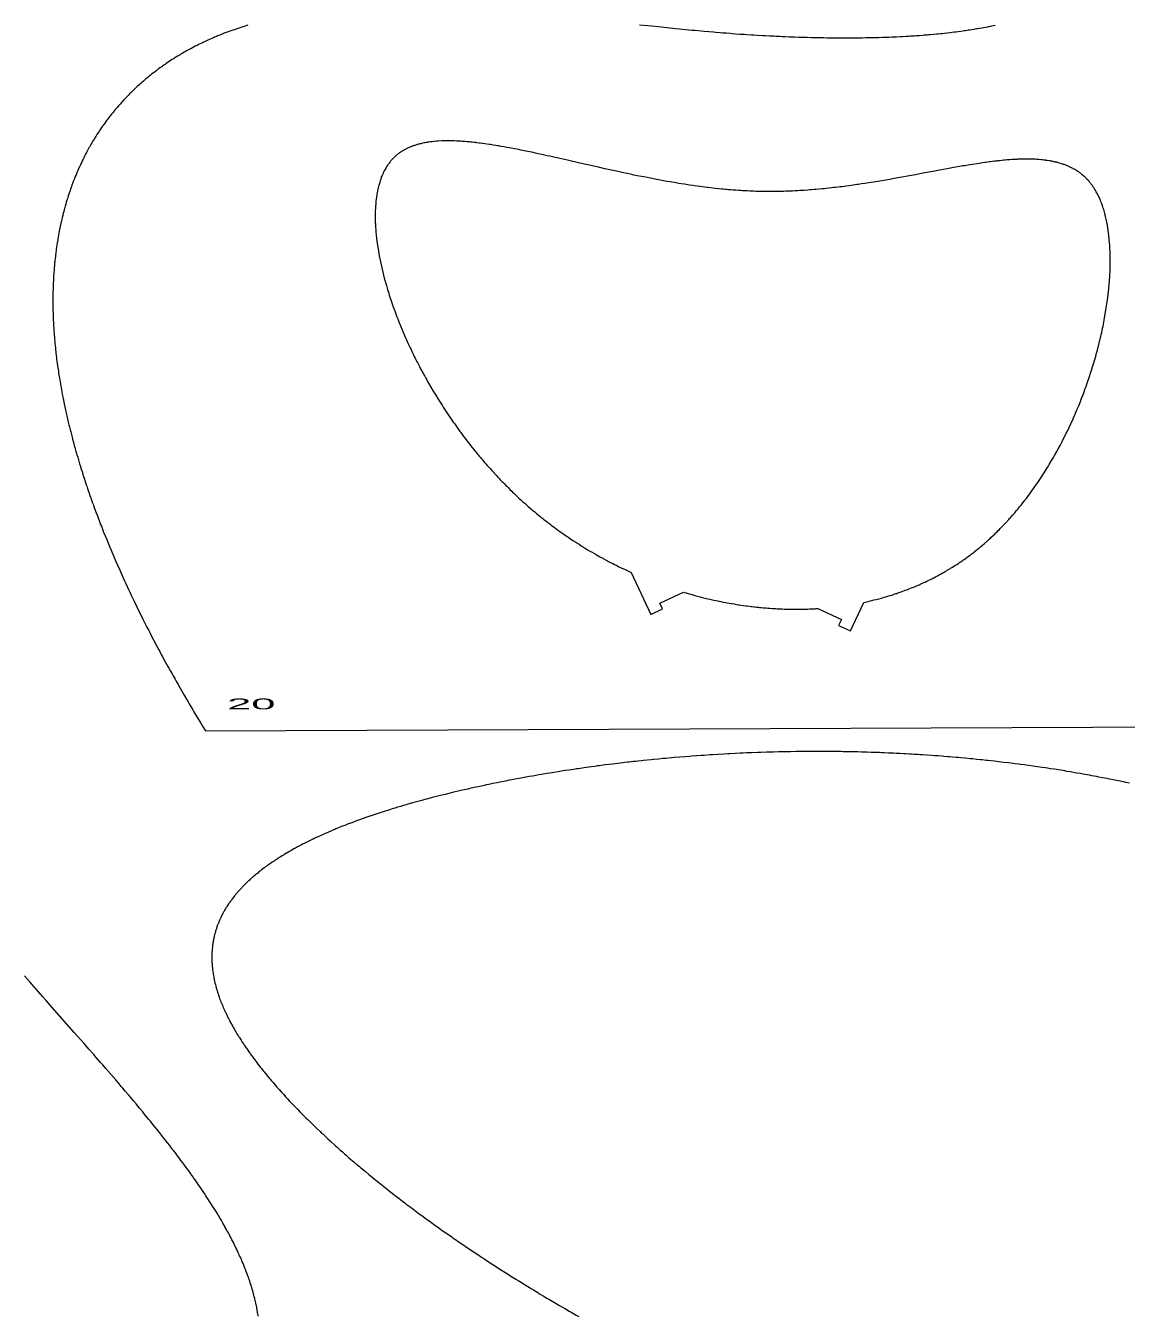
# Model space of a CAD drawing. Header units: metres. Extents: x 392 to 517, y -2 to 248.
# Drawn here: x 438.7 to 489.6, y 113.8 to 173.4 of the extents above; entities that cross this region are included whole.
import ezdxf

# ---------------------------------------------------------------- set-up
doc = ezdxf.new("R2010")
doc.units = ezdxf.units.M
doc.header["$MEASUREMENT"] = 0
doc.layers.add('1', color=7, linetype='Continuous', lineweight=0)
doc.styles.add('Style-ENGINEERING', font='ENGINEERING.shx')

msp = doc.modelspace()

# ---------------------------------------------------------------- linework, layer by layer
at = {"flags": 128}
for points in [[(448.988978, 173.38412), (448.899329, 173.356924), (448.818559, 173.33193), (448.778239, 173.319276), (448.717841, 173.300099), (448.627431, 173.270887), (448.537247, 173.241137), (448.492239, 173.226058), (448.402396, 173.19549), (448.35756, 173.18), (448.290416, 173.156506), (448.201093, 173.124692), (448.15652, 173.108575), (448.08977, 173.084136), (447.989896, 173.046877), (447.901374, 173.013149), (447.857203, 172.996069), (447.79106, 172.970177), (447.692104, 172.930723), (447.593459, 172.890524), (447.544254, 172.870142), (447.447292, 172.829328), (447.398926, 172.808643), (447.326524, 172.777268), (447.254298, 172.745472), (447.218251, 172.729416), (447.146289, 172.696985), (447.110375, 172.680611), (447.056588, 172.655849), (446.985028, 172.622458), (446.949315, 172.605602), (446.895831, 172.580115), (446.815795, 172.541427), (446.740122, 172.504237), (446.702364, 172.485456), (446.645824, 172.457049), (446.561236, 172.413908), (446.476916, 172.370128), (446.434857, 172.347997), (446.350941, 172.303249), (446.309086, 172.280631), (446.24643, 172.246399), (446.159665, 172.19824), (446.116395, 172.173892), (446.05163, 172.137032), (445.987037, 172.099764), (445.954804, 172.080976), (445.890468, 172.04309), (445.858364, 172.023993), (445.81029, 171.995151), (445.746344, 171.956329), (445.714436, 171.936761), (445.666657, 171.907211), (445.595174, 171.86244), (445.586612, 171.857031), (445.523644, 171.816954), (445.492278, 171.79679), (445.445378, 171.766387), (445.375361, 171.72043), (445.305743, 171.67405), (445.271085, 171.650701), (445.202068, 171.603685), (445.167709, 171.580018), (445.116359, 171.544319), (445.048243, 171.49635), (445.014335, 171.472206), (444.96366, 171.435792), (444.888071, 171.380723), (444.820251, 171.330535), (444.786495, 171.305277), (444.736057, 171.267184), (444.660835, 171.209583), (444.586139, 171.151426), (444.548988, 171.12214), (444.47508, 171.063149), (444.438323, 171.033445), (444.383434, 170.988628), (444.318764, 170.935105), (444.286585, 170.908179), (444.238513, 170.867582), (444.166844, 170.806222), (444.095704, 170.744301), (444.060332, 170.713131), (443.989987, 170.65037), (443.955013, 170.618779), (443.902801, 170.571129), (443.841308, 170.514244), (443.810719, 170.485635), (443.765033, 170.442513), (443.69695, 170.377358), (443.629401, 170.311637), (443.595827, 170.278564), (443.529082, 170.211992), (443.495912, 170.178493), (443.446408, 170.127978), (443.388129, 170.067692), (443.359149, 170.03738), (443.31588, 169.9917), (443.251428, 169.922702), (443.187519, 169.853129), (443.155768, 169.818127), (443.092676, 169.747691), (443.061334, 169.712256), (443.014579, 169.658832), (442.949867, 169.583758), (442.917736, 169.545982), (442.869823, 169.489019), (442.82225, 169.431697), (442.798591, 169.4029), (442.75153, 169.345036), (442.728127, 169.315969), (442.693184, 169.272197), (442.646893, 169.213517), (442.623877, 169.184041), (442.589513, 169.139655), (442.538332, 169.072691), (442.493206, 169.012779), (442.470772, 168.982684), (442.437285, 168.937371), (442.387421, 168.869012), (442.337998, 168.800185), (442.313453, 168.765596), (442.307605, 168.757314), (442.283861, 168.723529), (442.236783, 168.655761), (442.19025, 168.58773), (442.159529, 168.542231), (442.139181, 168.511834), (442.098806, 168.450886), (442.053891, 168.382075), (442.024245, 168.336058), (442.004613, 168.305316), (441.965663, 168.24368), (441.936726, 168.197321), (441.917566, 168.166352), (441.879557, 168.104263), (441.860708, 168.073144), (441.823321, 168.010755), (441.786347, 167.948167), (441.761926, 167.906332), (441.713631, 167.822398), (441.678532, 167.760368), (441.65535, 167.71891), (441.609508, 167.635742), (441.586847, 167.594033), (441.542042, 167.510366), (441.497924, 167.426367), (441.468893, 167.370184), (441.449707, 167.332648), (441.41174, 167.25738), (441.380122, 167.193672), (441.359254, 167.151098), (441.318026, 167.065706), (441.297664, 167.022889), (441.257443, 166.937011), (441.217891, 166.850811), (441.191892, 166.793166), (441.174724, 166.754657), (441.14078, 166.67745), (441.112546, 166.61211), (441.09393, 166.568451), (441.057189, 166.480896), (441.039064, 166.436999), (441.003305, 166.34897), (440.968198, 166.260627), (440.945154, 166.201558), (440.929951, 166.162101), (440.899929, 166.083003), (440.866506, 165.993026), (440.844587, 165.932866), (440.844587, 165.932866), (440.830135, 165.892682), (440.801616, 165.812128), (440.780563, 165.75155), (440.766688, 165.711088), (440.73932, 165.629979), (440.725827, 165.589332), (440.699223, 165.507855), (440.673125, 165.426134), (440.656008, 165.371517), (440.644721, 165.335046), (440.622446, 165.26196), (440.608884, 165.216717), (440.58226, 165.126167), (440.556297, 165.035536), (440.539353, 164.97507), (440.528217, 164.93474), (440.50633, 164.854034), (440.487973, 164.784808), (440.475941, 164.738633), (440.452369, 164.646223), (440.440827, 164.599988), (440.418227, 164.507461), (440.396267, 164.414856), (440.381981, 164.353076), (440.372613, 164.311871), (440.354248, 164.229416), (440.339135, 164.159798), (440.329254, 164.113363), (440.309953, 164.020436), (440.300532, 163.973945), (440.282146, 163.880908), (440.264364, 163.787797), (440.252842, 163.725683), (440.245307, 163.684256), (440.230589, 163.60136), (440.218532, 163.531372), (440.210677, 163.484691), (440.195403, 163.391277), (440.187983, 163.344543), (440.173574, 163.251025), (440.159735, 163.157437), (440.150825, 163.095006), (440.145023, 163.053369), (440.133753, 162.970055), (440.124586, 162.899718), (440.118648, 162.852805), (440.107185, 162.758929), (440.10166, 162.711966), (440.091017, 162.617992), (440.080917, 162.523951), (440.074482, 162.461221), (440.070325, 162.419385), (440.062325, 162.335675), (440.055901, 162.265005), (440.051783, 162.217872), (440.043941, 162.123558), (440.040215, 162.076377), (440.033153, 161.981969), (440.026607, 161.887498), (440.022528, 161.824483), (440.019935, 161.782458), (440.015048, 161.698371), (440.011236, 161.627384), (440.008852, 161.580041), (440.004458, 161.48531), (440.002448, 161.437921), (439.9988, 161.3431), (439.995644, 161.248218), (439.993813, 161.184931), (439.990798, 161.058278), (439.988922, 160.951334), (439.988009, 160.879996), (439.987549, 160.83242), (439.986987, 160.737225), (439.986875, 160.665791), (439.986948, 160.61815), (439.987446, 160.522826), (439.98787, 160.475143), (439.989065, 160.379735), (439.990723, 160.284271), (439.992084, 160.220597), (439.995413, 160.093177), (439.996014, 160.073011), (439.999474, 159.967764), (440.00208, 159.897658), (440.003949, 159.850948), (440.008001, 159.75759), (440.011314, 159.687626), (440.013651, 159.641009), (440.018633, 159.547837), (440.021277, 159.501282), (440.026869, 159.408232), (440.032861, 159.315262), (440.037077, 159.253326), (440.046033, 159.129559), (440.051491, 159.058521), (440.055256, 159.011188), (440.063087, 158.916582), (440.067152, 158.869309), (440.075577, 158.774822), (440.084395, 158.680414), (440.09049, 158.617518), (440.103193, 158.491829), (440.110637, 158.421188), (440.126163, 158.280035), (440.14253, 158.13905), (440.153904, 158.045153), (440.161689, 157.982595), (440.177745, 157.857576), (440.187057, 157.787309), (440.206284, 157.646896), (440.226303, 157.506642), (440.240086, 157.413226), (440.249466, 157.350987), (440.268684, 157.226601), (440.291025, 157.08681), (440.306338, 156.993701), (440.316733, 156.931664), (440.337963, 156.807681), (440.354269, 156.714769), (440.365321, 156.652865), (440.387856, 156.529142), (440.399337, 156.467323), (440.422725, 156.34377), (440.446673, 156.22033), (440.462948, 156.138098), (440.473934, 156.083305), (440.496231, 155.973782), (440.510562, 155.904519), (440.539738, 155.766095), (440.569591, 155.627807), (440.589865, 155.535689), (440.603546, 155.47431), (440.631298, 155.35163), (440.663139, 155.213739), (440.684727, 155.121884), (440.699278, 155.06068), (440.72876, 154.938346), (440.751202, 154.846661), (440.76632, 154.78557), (440.796927, 154.663461), (440.812415, 154.602444), (440.843759, 154.480482), (440.875589, 154.358618), (440.897077, 154.277429), (440.94069, 154.115177), (440.978141, 153.978408), (441.003439, 153.887295), (441.02045, 153.826582), (441.054818, 153.705225), (441.080896, 153.614268), (441.098424, 153.553658), (441.133822, 153.432508), (441.15169, 153.371966), (441.187764, 153.25095), (441.224283, 153.130024), (441.248875, 153.049455), (441.298643, 152.888435), (441.334546, 152.773897), (441.358697, 152.697582), (441.407514, 152.545054), (441.432178, 152.468841), (441.482014, 152.316517), (441.532522, 152.164326), (441.566563, 152.06294), (441.589421, 151.995381), (441.635525, 151.860342), (441.648584, 151.822381), (441.701199, 151.6707), (441.736602, 151.569739), (441.760348, 151.502502), (441.808182, 151.368195), (441.844356, 151.26761), (441.868612, 151.200622), (441.917459, 151.06681), (441.942049, 150.999986), (441.991558, 150.866497), (442.041502, 150.733221), (442.075038, 150.644487), (442.142677, 150.467297), (442.193899, 150.334645), (442.228278, 150.246323), (442.297589, 150.069949), (442.332517, 149.981896), (442.402915, 149.806053), (442.474025, 149.630558), (442.521823, 149.513753), (442.553861, 149.435967), (442.618346, 149.280595), (442.673176, 149.149705), (442.709941, 149.062549), (442.783977, 148.888484), (442.821245, 148.801573), (442.896277, 148.627994), (442.971962, 148.454734), (443.022778, 148.339403), (443.056814, 148.262593), (443.125262, 148.109157), (443.125262, 148.109157), (443.183402, 147.979884), (443.222357, 147.893798), (443.300732, 147.721852), (443.34015, 147.635991), (443.419443, 147.464494), (443.499339, 147.29329), (443.552934, 147.179317), (443.58881, 147.103406), (443.66091, 146.951754), (443.722103, 146.823972), (443.763078, 146.738873), (443.845459, 146.568883), (443.886863, 146.483993), (443.970094, 146.314419), (444.053883, 146.145118), (444.11005, 146.0324), (444.14763, 145.957321), (444.223112, 145.807322), (444.287133, 145.680922), (444.329982, 145.596737), (444.416077, 145.428562), (444.459324, 145.344572), (444.54621, 145.176783), (444.633615, 145.009249), (444.692171, 144.897698), (444.731335, 144.823393), (444.809964, 144.67493), (444.876616, 144.549815), (444.921207, 144.466482), (445.010762, 144.299997), (445.055724, 144.216845), (445.146016, 144.05072), (445.236793, 143.884832), (445.297579, 143.774371), (445.33822, 143.700788), (445.419784, 143.553759), (445.488894, 143.429844), (445.535113, 143.347306), (445.627899, 143.1824), (445.674466, 143.100031), (445.767942, 142.935462), (445.861873, 142.771115), (445.924744, 142.661672), (446.051081, 142.443078), (446.158289, 142.258937), (446.230069, 142.136327), (446.278058, 142.054653), (446.374359, 141.891464), (446.446867, 141.76921), (446.495339, 141.687772), (446.592599, 141.525051), (446.641387, 141.443767), (446.739276, 141.281354), (446.837578, 141.119142), (446.903342, 141.011112), (447.035411, 140.795318), (506.619187, 141.048686)], [(483.493212, 173.376295), (483.400132, 173.356253), (483.330277, 173.341561), (483.283686, 173.331926), (483.190453, 173.313031), (483.143811, 173.303768), (483.050481, 173.285605), (482.957087, 173.267914), (482.89479, 173.256378), (482.770115, 173.233907), (482.69994, 173.221612), (482.653138, 173.21355), (482.559492, 173.197745), (482.512648, 173.19), (482.418919, 173.17482), (482.325136, 173.160043), (482.262584, 173.150412), (482.137412, 173.131667), (482.066963, 173.121419), (481.925981, 173.101548), (481.925981, 173.101548), (481.784891, 173.082489), (481.690773, 173.070222), (481.628002, 173.062235), (481.502399, 173.04671), (481.431713, 173.038235), (481.290269, 173.02183), (481.14873, 173.006133), (481.054319, 172.996053), (480.991356, 172.989501), (480.865377, 172.97679), (480.794484, 172.969866), (480.652634, 172.956499), (480.5107, 172.943758), (480.416032, 172.935603), (480.3529, 172.930315), (480.22659, 172.920087), (480.155513, 172.914535), (480.013304, 172.903858), (479.87102, 172.893737), (479.776123, 172.887292), (479.712841, 172.883128), (479.586235, 172.875112), (479.514995, 172.870784), (479.372465, 172.862508), (479.229867, 172.854731), (479.134766, 172.84982), (478.944478, 172.840634), (478.873091, 172.837405), (478.730272, 172.831291), (478.587392, 172.82563), (478.492105, 172.822103), (478.301454, 172.815627), (478.127099, 172.81037), (478.010816, 172.807208), (477.933275, 172.80525), (477.778147, 172.801688), (477.693114, 172.799933), (477.523075, 172.796839), (477.353072, 172.794287), (477.239757, 172.792882), (477.164222, 172.792075), (477.013174, 172.790768), (476.798572, 172.7896), (476.655534, 172.789264), (476.560188, 172.789234), (476.369528, 172.789629), (476.155083, 172.790788), (476.012148, 172.791973), (475.91687, 172.792944), (475.726343, 172.795313), (475.583472, 172.797459), (475.488237, 172.799063), (475.297794, 172.802684), (475.202586, 172.804699), (475.012198, 172.809132), (474.821845, 172.814096), (474.694963, 172.817697), (474.610384, 172.820226), (474.441246, 172.825588), (474.227219, 172.83295), (474.084559, 172.838211), (473.989462, 172.841875), (473.799294, 172.849573), (473.656689, 172.855668), (473.56163, 172.859884), (473.371536, 172.868681), (473.276501, 172.87326), (473.086456, 172.882779), (472.896443, 172.892775), (472.769785, 172.899703), (472.516512, 172.914187), (472.356266, 172.923782), (472.249449, 172.930364), (472.035843, 172.943969), (471.929055, 172.950992), (471.715508, 172.965479), (471.502001, 172.980552), (471.359685, 172.990926), (471.264818, 172.997986), (471.075106, 173.012451), (470.91506, 173.025014), (470.808375, 173.033567), (470.595033, 173.051083), (470.488376, 173.06004), (470.275086, 173.078334), (470.061828, 173.09711), (469.919674, 173.109883), (469.635404, 173.136001), (469.493287, 173.149331), (469.209088, 173.176495), (468.92493, 173.204284), (468.735513, 173.223128), (468.356726, 173.261503), (468.214695, 173.276108), (467.930655, 173.305631), (467.646639, 173.335527), (467.457308, 173.35564), (467.07867, 173.396232)], [(466.692785, 148.115234), (467.596662, 146.176864), (468.140447, 146.430435), (468.013661, 146.702327), (469.10123, 147.209469), (469.146341, 147.195888), (469.236621, 147.169068), (469.326978, 147.142706), (469.387258, 147.125386), (469.507913, 147.091357), (469.628692, 147.058146), (469.87059, 146.994182), (469.991697, 146.963434), (470.052287, 146.948368), (470.173536, 146.918856), (470.234193, 146.90441), (470.325218, 146.883129), (470.446653, 146.855481), (470.507398, 146.841968), (470.598547, 146.822088), (470.689732, 146.802677), (470.735337, 146.793147), (470.82657, 146.77444), (470.872198, 146.765263), (470.940652, 146.751718), (471.062383, 146.728293), (471.123264, 146.716896), (471.214601, 146.700193), (471.305955, 146.683964), (471.351638, 146.676027), (471.443013, 146.660509), (471.488704, 146.652929), (471.557246, 146.641781), (471.64864, 146.627334), (471.694338, 146.620289), (471.762887, 146.609946), (471.865711, 146.594935), (471.987572, 146.57793), (472.048499, 146.569746), (472.139882, 146.557872), (472.231254, 146.546478), (472.276936, 146.540962), (472.368286, 146.530291), (472.413955, 146.525137), (472.48245, 146.517632), (472.573757, 146.508048), (472.619401, 146.503438), (472.687856, 146.49675), (472.79051, 146.48723), (472.881725, 146.479284), (472.92732, 146.475494), (472.995696, 146.470037), (473.098222, 146.462366), (473.200697, 146.455314), (473.251914, 146.45202), (473.373261, 146.444831), (473.433903, 146.441564), (473.524824, 146.437073), (473.615691, 146.433074), (473.661105, 146.431259), (473.751888, 146.427999), (473.797257, 146.426555), (473.865283, 146.424619), (473.955928, 146.422472), (474.001226, 146.421584), (474.069141, 146.420485), (474.170941, 146.41936), (474.261352, 146.418888), (474.30653, 146.418839), (474.37426, 146.418999), (474.475772, 146.419765), (474.577181, 146.421164), (474.627845, 146.422101), (474.717847, 146.424158), (474.762815, 146.425375), (474.830224, 146.427435), (474.931239, 146.431056), (475.032132, 146.435315), (475.082532, 146.437683), (475.183237, 146.442899), (475.23354, 146.445747), (475.308932, 146.450319), (476.396502, 145.943177), (476.269716, 145.671285), (476.813501, 145.417714), (477.42816, 146.735856), (477.640286, 146.78223), (477.745935, 146.806625), (477.851301, 146.831829), (477.903876, 146.844733), (478.008809, 146.87115), (478.061164, 146.884663), (478.139557, 146.905312), (478.243817, 146.933556), (478.295831, 146.947983), (478.373707, 146.970006), (478.451407, 146.992488), (478.490189, 147.003901), (478.593389, 147.034898), (478.644867, 147.050704), (478.721931, 147.074796), (478.798808, 147.09935), (478.837175, 147.111801), (478.913768, 147.137048), (478.951992, 147.149846), (479.009238, 147.169259), (479.110736, 147.204416), (479.161354, 147.222304), (479.237114, 147.249524), (479.312673, 147.277209), (479.350376, 147.291226), (479.425628, 147.319611), (479.463176, 147.333978), (479.519401, 147.355748), (479.594184, 147.385185), (479.631496, 147.400078), (479.687364, 147.422639), (479.770939, 147.456974), (479.869634, 147.498437), (479.918835, 147.519483), (479.992452, 147.551443), (480.065844, 147.583875), (480.102456, 147.600268), (480.175508, 147.633408), (480.211948, 147.650156), (480.2665, 147.675499), (480.339033, 147.709704), (480.375211, 147.726985), (480.429369, 147.753128), (480.510354, 147.792844), (480.582086, 147.828652), (480.617862, 147.846735), (480.671411, 147.874082), (480.751476, 147.915607), (480.831229, 147.957736), (480.870987, 147.979027), (480.96491, 148.030101), (481.011702, 148.055958), (481.081678, 148.095142), (481.151396, 148.134807), (481.186158, 148.15482), (481.255486, 148.195207), (481.290051, 148.215581), (481.341775, 148.246368), (481.410507, 148.28784), (481.444773, 148.308757), (481.496045, 148.340359), (481.572668, 148.388273), (481.640487, 148.431378), (481.674293, 148.453113), (481.724872, 148.485942), (481.800447, 148.535698), (481.875667, 148.58607), (481.913142, 148.611488), (481.979543, 148.657055), (482.012636, 148.680022), (482.06214, 148.714701), (482.136091, 148.767235), (482.209672, 148.820389), (482.246323, 148.847198), (482.319344, 148.901283), (482.355713, 148.928559), (482.410089, 148.969764), (482.478077, 149.022009), (482.523214, 149.057144), (482.553222, 149.080701), (482.613036, 149.128137), (482.657721, 149.163993), (482.687426, 149.188029), (482.746637, 149.236415), (482.776141, 149.260765), (482.834947, 149.309775), (482.893485, 149.359197), (482.93236, 149.392372), (483.00975, 149.459261), (483.053071, 149.4972), (483.081867, 149.522617), (483.139256, 149.573748), (483.167849, 149.599461), (483.224832, 149.651181), (483.281544, 149.703288), (483.319201, 149.738239), (483.394152, 149.808651), (483.422134, 149.835228), (483.477894, 149.888664), (483.533382, 149.942472), (483.570222, 149.978549), (483.643538, 150.05119), (483.698206, 150.106092), (483.7345, 150.142893), (483.806722, 150.216966), (483.84265, 150.254238), (483.914141, 150.329244), (483.985143, 150.404861), (484.125679, 150.557894), (484.164852, 150.601359), (484.190881, 150.630439), (484.242731, 150.688841), (484.268553, 150.718163), (484.268553, 150.718163), (484.319989, 150.777046), (484.371147, 150.836246), (484.405099, 150.875887), (484.472633, 150.955581), (484.497831, 150.985606), (484.548018, 151.045886), (484.597928, 151.106465), (484.631046, 151.147017), (484.696911, 151.228512), (484.745984, 151.289972), (484.778544, 151.331105), (484.843293, 151.413748), (484.87548, 151.455257), (484.939482, 151.538642), (485.002985, 151.622511), (485.128493, 151.791668), (485.198212, 151.88763), (485.244339, 151.951922), (485.274934, 151.994922), (485.335747, 152.08125), (485.381027, 152.14628), (485.411056, 152.189766), (485.470737, 152.277052), (485.500388, 152.32085), (485.559313, 152.408751), (485.617732, 152.497052), (485.733053, 152.674818), (485.775775, 152.741871), (485.804098, 152.786688), (485.860364, 152.876593), (485.888306, 152.92168), (485.943808, 153.012116), (485.9988, 153.102896), (486.107254, 153.285451), (486.134048, 153.331292), (486.187252, 153.423207), (486.239943, 153.515427), (486.343785, 153.700752), (486.394935, 153.79384), (486.495688, 153.980823), (486.594375, 154.168829), (486.785531, 154.54764), (486.811745, 154.601186), (486.863679, 154.708467), (486.914953, 154.815991), (486.948769, 154.887802), (486.971149, 154.935731), (487.015518, 155.031717), (487.064806, 155.139896), (487.097296, 155.212124), (487.118792, 155.260322), (487.161389, 155.356826), (487.192993, 155.429292), (487.213897, 155.477644), (487.25531, 155.574439), (487.275819, 155.622881), (487.316441, 155.719847), (487.356534, 155.816917), (487.435133, 156.011335), (487.478412, 156.120838), (487.506892, 156.193889), (487.525712, 156.24261), (487.562953, 156.340094), (487.590535, 156.413241), (487.608756, 156.46202), (487.644798, 156.559606), (487.662618, 156.608411), (487.697859, 156.706042), (487.732564, 156.803692), (487.800366, 156.999015), (487.825238, 157.072259), (487.841651, 157.121085), (487.874075, 157.218723), (487.890084, 157.267533), (487.921699, 157.365131), (487.952775, 157.462691), (488.013304, 157.657668), (488.028098, 157.706375), (488.05728, 157.80374), (488.085919, 157.90103), (488.141566, 158.095352), (488.168574, 158.192367), (488.220952, 158.386065), (488.271144, 158.579263), (488.364948, 158.963894), (488.376055, 159.011787), (488.397855, 159.107437), (488.419105, 159.2029), (488.459946, 159.39323), (488.479537, 159.48808), (488.517056, 159.67711), (488.552353, 159.865189), (488.61626, 160.238229), (488.63084, 160.33079), (488.658319, 160.515017), (488.683552, 160.697992), (488.727261, 161.059923), (488.787499, 161.765833), (488.803944, 162.108744), (488.811217, 162.444246), (488.811401, 162.609051), (488.804836, 162.932438), (488.798077, 163.090885), (488.788993, 163.247079), (488.783578, 163.324311), (488.770997, 163.477), (488.76383, 163.552442), (488.756078, 163.62727), (488.751983, 163.664451), (488.734134, 163.811602), (488.724329, 163.884218), (488.713936, 163.956182), (488.708518, 163.991918), (488.697242, 164.062891), (488.691382, 164.098125), (488.682316, 164.150661), (488.628348, 164.424281), (488.597807, 164.556831), (488.564888, 164.686452), (488.547535, 164.750143), (488.511039, 164.875244), (488.491895, 164.936638), (488.472152, 164.997249), (488.462055, 165.027258), (488.420171, 165.145299), (488.398328, 165.203106), (488.375884, 165.260093), (488.364436, 165.288276), (488.341088, 165.344018), (488.329188, 165.371574), (488.311055, 165.412511), (488.261038, 165.519326), (488.235123, 165.571436), (488.208601, 165.62267), (488.195113, 165.647955), (488.167681, 165.697859), (488.153737, 165.722474), (488.132537, 165.758975), (488.103737, 165.806848), (488.089109, 165.830441), (488.066881, 165.8654), (488.04431, 165.899837), (488.032895, 165.916859), (488.0069, 165.954679), (487.989328, 165.979524), (487.977507, 165.995924), (487.95361, 166.028336), (487.935464, 166.052306), (487.92326, 166.068125), (487.8986, 166.099379), (487.886143, 166.114815), (487.860977, 166.145306), (487.835475, 166.175292), (487.818287, 166.195004), (487.783467, 166.233761), (487.763621, 166.255174), (487.750287, 166.269295), (487.723369, 166.297167), (487.709787, 166.31092), (487.682375, 166.33806), (487.654634, 166.364715), (487.635958, 166.382217), (487.598171, 166.416582), (487.583852, 166.42925), (487.554969, 166.454232), (487.525764, 166.478742), (487.506114, 166.494821), (487.466385, 166.526359), (487.436214, 166.549473), (487.415923, 166.564627), (487.374916, 166.594325), (487.354201, 166.608872), (487.312349, 166.637363), (487.269936, 166.66506), (487.183441, 166.718095), (487.158715, 166.73245), (487.142134, 166.741885), (487.108741, 166.760432), (487.091928, 166.769544), (487.058073, 166.787448), (487.02391, 166.804928), (487.000965, 166.816348), (486.954669, 166.838628), (486.937169, 166.846792), (486.901941, 166.862811), (486.866411, 166.878419), (486.842557, 166.888598), (486.79445, 166.908415), (486.758021, 166.922809), (486.73357, 166.932183), (486.684271, 166.950402), (486.659425, 166.95925), (486.609339, 166.976425), (486.558732, 166.992912), (486.455964, 167.023852), (486.436465, 167.029355), (486.397252, 167.040081), (486.357752, 167.050436), (486.357752, 167.050436), (486.331259, 167.057135), (486.277892, 167.070048), (486.237536, 167.07931), (486.210474, 167.085286), (486.155975, 167.096762), (486.128538, 167.102265), (486.07329, 167.112805), (486.017547, 167.122729), (485.904583, 167.140758), (485.861717, 167.146902), (485.832988, 167.150814), (485.775167, 167.1582), (485.746075, 167.161675), (485.687531, 167.168196), (485.628508, 167.174148), (485.509038, 167.184378), (485.478875, 167.186591), (485.418198, 167.190611), (485.357054, 167.194096), (485.233375, 167.199485), (485.170846, 167.201404), (485.044418, 167.203726), (484.916184, 167.204075), (484.654378, 167.199077), (484.579479, 167.196352), (484.529242, 167.194223), (484.495616, 167.192667), (484.42804, 167.189231), (484.377078, 167.186372), (484.274436, 167.179948), (484.170844, 167.172599), (484.101259, 167.167197), (484.054638, 167.163378), (483.960845, 167.155222), (483.907766, 167.150337), (483.800918, 167.139941), (483.693159, 167.128727), (483.620818, 167.120809), (483.572369, 167.115338), (483.474943, 167.103945), (483.364503, 167.090424), (483.290389, 167.081008), (483.240764, 167.074557), (483.141002, 167.061244), (483.065735, 167.050909), (483.015345, 167.043857), (482.914064, 167.029371), (482.760897, 167.006721), (482.657963, 166.991031), (482.450152, 166.958313), (482.332133, 166.939165), (482.25301, 166.926117), (482.093707, 166.899377), (482.013533, 166.885698), (481.852154, 166.857758), (481.689414, 166.82909), (481.580176, 166.809601), (481.359939, 166.769795), (481.193245, 166.739282), (480.856042, 166.67681), (480.628481, 166.634272), (480.166955, 166.547666), (479.815397, 166.481904), (479.45938, 166.415952), (479.279751, 166.383048), (479.008339, 166.33394), (478.765149, 166.290676), (478.642887, 166.269225), (478.458678, 166.237322), (478.273507, 166.205798), (478.180567, 166.190196), (477.993992, 166.159346), (477.900361, 166.144113), (477.759494, 166.121522), (477.570899, 166.091924), (477.476275, 166.077364), (477.33394, 166.055844), (477.191133, 166.034728), (477.119555, 166.02433), (476.864134, 165.988269), (476.735894, 165.970803), (476.607309, 165.953736), (476.54289, 165.945357), (476.413799, 165.928919), (476.34913, 165.920864), (476.251974, 165.908993), (476.12215, 165.89357), (476.057119, 165.886037), (475.959427, 165.874966), (475.812564, 165.858889), (475.681698, 165.845148), (475.616154, 165.838477), (475.517701, 165.828726), (475.369718, 165.814689), (475.221379, 165.801379), (475.147079, 165.795005), (475.014779, 165.784147), (474.948529, 165.778949), (474.849032, 165.771448), (474.699515, 165.760875), (474.549681, 165.751138), (474.474648, 165.74659), (474.374485, 165.740866), (474.324354, 165.738151), (474.249095, 165.734266), (474.136071, 165.728865), (474.00191, 165.723139), (473.934747, 165.720555), (473.833901, 165.717035), (473.732936, 165.713947), (473.682409, 165.712567), (473.58127, 165.710142), (473.530659, 165.709098), (473.454689, 165.707744), (473.3533, 165.706342), (473.302566, 165.705815), (473.226414, 165.705246), (473.112078, 165.704894), (473.010339, 165.705094), (472.959433, 165.705378), (472.883027, 165.706035), (472.768319, 165.707548), (472.653494, 165.709702), (472.596039, 165.711024), (472.509805, 165.713312), (472.452282, 165.715042), (472.337158, 165.718982), (472.279559, 165.721191), (472.16429, 165.726081), (472.048932, 165.73159), (471.97198, 165.735603), (471.920658, 165.738427), (471.817971, 165.74443), (471.760183, 165.748012), (471.644558, 165.755614), (471.528869, 165.763793), (471.451711, 165.76956), (471.400259, 165.773543), (471.297325, 165.781838), (471.181482, 165.791685), (471.10423, 165.798548), (471.05272, 165.803255), (470.949681, 165.812978), (470.872386, 165.82054), (470.717766, 165.83634), (470.563117, 165.853024), (470.460008, 165.864626), (470.253784, 165.88895), (470.195787, 165.896055), (470.079799, 165.910602), (469.963826, 165.925592), (469.886523, 165.935827), (469.731951, 165.956863), (469.61606, 165.973124), (469.53882, 165.984189), (469.384399, 166.006847), (469.307221, 166.018433), (469.152939, 166.042106), (468.998768, 166.066427), (468.896055, 166.08299), (468.690811, 166.11692), (468.575478, 166.136461), (468.498639, 166.149664), (468.34509, 166.176479), (468.268384, 166.190085), (468.115114, 166.21768), (467.962048, 166.245765), (467.860123, 166.264749), (467.656581, 166.303314), (467.580363, 166.317971), (467.428117, 166.34759), (467.276137, 166.377594), (467.174972, 166.3978), (466.973029, 166.438667), (466.821929, 166.469688), (466.721373, 166.490534), (466.520704, 166.532586), (466.4206, 166.55378), (466.220873, 166.596467), (466.021815, 166.639509), (465.625834, 166.726434), (465.478118, 166.759249), (465.184034, 166.825103), (464.891842, 166.891102), (464.698152, 166.93509), (464.313571, 167.022788), (463.806986, 167.138494), (463.556522, 167.195528), (463.184578, 167.279686), (462.93923, 167.334672), (462.81737, 167.36178), (462.635623, 167.401916), (462.395295, 167.454359), (462.27601, 167.480085), (462.098209, 167.51801), (461.921788, 167.555086), (461.834105, 167.57329), (461.602043, 167.620676), (461.602043, 167.620676), (461.486989, 167.643708), (461.315657, 167.677383), (461.145853, 167.709963), (461.061534, 167.725824), (460.949722, 167.746513), (460.894082, 167.756656), (460.810958, 167.771612), (460.687035, 167.793453), (460.57766, 167.812253), (460.523251, 167.82143), (460.441988, 167.834913), (460.320892, 167.854484), (460.200765, 167.873253), (460.14107, 167.882329), (459.930837, 167.912882), (459.826919, 167.927125), (459.723813, 167.940656), (459.672567, 167.94715), (459.570696, 167.959584), (459.520074, 167.96552), (459.444534, 167.974067), (459.344558, 167.984785), (459.294891, 167.989849), (459.220795, 167.997072), (459.147189, 168.003839), (459.11057, 168.007049), (459.013528, 168.015039), (458.96534, 168.018719), (458.893479, 168.023838), (458.822125, 168.02847), (458.786639, 168.030602), (458.716055, 168.034492), (458.680956, 168.036248), (458.628553, 168.038645), (458.536118, 168.042193), (458.490253, 168.04362), (458.421898, 168.045322), (458.354078, 168.046491), (458.32037, 168.046873), (458.253361, 168.04723), (458.220061, 168.047202), (458.170368, 168.0469), (458.104592, 168.046009), (458.071912, 168.045351), (458.023153, 168.044098), (457.950605, 168.041611), (457.781505, 168.032755), (457.698485, 168.026733), (457.616497, 168.019628), (457.575894, 168.015663), (457.495473, 168.0069), (457.455659, 168.002098), (457.396435, 167.994363), (457.318406, 167.983046), (457.279796, 167.976953), (457.222388, 167.967264), (457.165594, 167.956909), (457.137429, 167.951481), (457.063079, 167.936177), (457.026321, 167.928069), (456.971706, 167.915333), (456.917724, 167.9019), (456.890972, 167.894921), (456.837945, 167.880431), (456.811672, 167.872919), (456.772566, 167.861315), (456.703943, 167.83968), (456.670066, 167.828376), (456.63648, 167.816746), (456.619797, 167.810807), (456.586651, 167.798682), (456.570188, 167.792495), (456.545632, 167.783058), (456.51315, 167.770182), (456.49702, 167.763618), (456.472965, 167.753614), (456.437197, 167.738249), (456.405723, 167.724229), (456.390098, 167.71709), (456.366803, 167.70622), (456.33218, 167.68955), (456.297941, 167.672438), (456.280967, 167.663716), (456.2214, 167.631799), (456.192078, 167.615308), (456.163066, 167.598458), (456.148677, 167.589898), (456.120132, 167.572508), (456.105977, 167.563676), (456.084891, 167.550258), (456.057052, 167.532048), (456.04325, 167.522804), (456.022696, 167.508767), (455.9922, 167.487319), (455.96543, 167.467858), (455.952165, 167.457988), (455.932418, 167.443006), (455.903136, 167.420134), (455.874262, 167.396782), (455.859978, 167.384925), (455.834839, 167.363546), (455.822391, 167.352712), (455.803873, 167.336281), (455.776441, 167.311224), (455.749425, 167.285674), (455.736074, 167.272713), (455.709685, 167.246417), (455.696647, 167.233081), (455.677289, 167.212842), (455.658169, 167.19232), (455.645553, 167.178481), (455.620639, 167.150429), (455.60834, 167.136216), (455.584056, 167.107417), (455.560193, 167.078126), (455.544517, 167.058325), (455.513723, 167.018074), (455.502366, 167.002757), (455.479967, 166.971762), (455.457985, 166.940287), (455.443561, 166.919038), (455.415267, 166.875907), (455.394531, 166.843009), (455.380937, 166.820816), (455.354301, 166.77581), (455.341258, 166.752998), (455.315721, 166.706762), (455.290916, 166.659713), (455.243494, 166.56321), (455.234926, 166.544762), (455.218097, 166.507534), (455.201675, 166.469865), (455.190954, 166.444509), (455.170053, 166.393219), (455.154851, 166.354247), (455.144941, 166.328027), (455.12566, 166.275021), (455.116289, 166.248235), (455.098084, 166.194104), (455.080595, 166.139232), (455.047755, 166.027294), (455.036174, 165.984572), (455.028674, 165.955867), (455.014207, 165.897925), (455.007238, 165.868689), (454.99383, 165.809694), (454.981127, 165.750005), (454.957826, 165.628574), (454.952439, 165.597793), (454.942188, 165.535732), (454.932635, 165.473008), (454.915614, 165.345603), (454.908142, 165.280935), (454.895271, 165.149704), (454.88515, 165.015992), (454.873108, 164.741352), (454.872061, 164.688813), (454.871575, 164.653609), (454.871109, 164.582773), (454.871129, 164.547144), (454.871674, 164.475467), (454.872891, 164.403238), (454.877336, 164.257154), (454.878864, 164.220298), (454.882421, 164.146193), (454.886642, 164.071568), (454.897074, 163.920783), (454.90328, 163.844639), (454.917667, 163.690879), (454.934675, 163.535205), (454.976503, 163.21834), (455.001298, 163.057261), (455.058583, 162.73009), (455.126046, 162.396606), (455.291093, 161.712495), (455.388473, 161.362763), (455.440832, 161.186174), (455.49562, 161.00851), (455.523922, 160.919293), (455.643135, 160.560019), (455.706325, 160.379036), (455.771886, 160.197231), (455.805552, 160.106038), (455.874646, 159.923104), (455.910072, 159.831378), (455.946081, 159.739488), (455.964303, 159.693484), (456.115295, 159.324147), (456.194245, 159.138699), (456.27548, 158.952807), (456.31695, 158.859712), (456.401589, 158.673258), (456.444754, 158.579913), (456.48848, 158.486499), (456.510554, 158.439769), (456.600244, 158.252708), (456.645924, 158.159107), (456.692159, 158.065469), (456.692159, 158.065469), (456.715484, 158.018637), (456.762547, 157.924955), (456.786286, 157.878106), (456.822151, 157.807825), (456.919297, 157.620386), (456.968689, 157.526666), (457.018625, 157.432956), (457.043796, 157.386107), (457.094545, 157.292424), (457.120121, 157.245593), (457.158739, 157.17536), (457.2107, 157.081748), (457.236881, 157.034958), (457.276404, 156.964794), (457.336252, 156.859604), (457.554484, 156.486272), (457.666762, 156.300103), (457.781131, 156.114338), (457.839095, 156.021626), (457.956576, 155.836575), (458.01609, 155.74425), (458.076117, 155.652069), (458.106322, 155.606034), (458.228418, 155.422289), (458.290228, 155.330664), (458.352544, 155.239214), (458.383891, 155.193557), (458.446963, 155.102383), (458.478688, 155.056868), (458.526509, 154.988686), (458.655405, 154.807431), (458.7206, 154.717122), (458.786289, 154.627036), (458.819319, 154.582078), (458.885748, 154.492337), (458.919147, 154.447556), (458.969475, 154.380499), (459.037006, 154.291308), (459.070955, 154.246807), (459.122107, 154.180178), (459.199346, 154.080513), (459.33817, 153.904188), (459.408303, 153.816451), (459.478916, 153.729006), (459.514401, 153.685396), (459.585729, 153.598404), (459.621572, 153.555024), (459.675557, 153.490101), (459.747952, 153.403817), (459.784326, 153.360797), (459.839107, 153.296422), (459.921775, 153.200213), (459.995753, 153.115057), (460.032918, 153.07261), (460.088882, 153.009106), (460.173318, 152.914228), (460.258338, 152.819814), (460.301067, 152.772784), (460.454168, 152.606543), (460.531403, 152.524008), (460.609094, 152.441871), (460.648109, 152.400955), (460.726478, 152.31943), (460.765832, 152.278824), (460.825073, 152.218111), (460.904454, 152.137534), (460.944312, 152.097407), (461.004308, 152.037421), (461.094772, 151.947908), (461.175656, 151.868818), (461.216263, 151.829443), (461.277381, 151.770597), (461.369521, 151.682819), (461.462215, 151.595639), (461.50877, 151.552276), (461.591872, 151.475566), (461.633587, 151.437395), (461.696361, 151.380371), (461.790977, 151.295362), (461.886137, 151.210997), (461.93392, 151.169059), (462.029891, 151.085676), (462.078079, 151.044235), (462.150613, 150.982389), (462.201742, 150.939175), (462.235911, 150.91047), (462.304444, 150.853313), (462.338808, 150.824861), (462.407729, 150.76821), (462.476906, 150.711897), (462.523165, 150.674543), (462.61602, 150.600287), (462.650955, 150.572596), (462.721011, 150.51747), (462.791314, 150.462684), (462.838318, 150.426349), (462.93265, 150.354136), (463.003678, 150.300374), (463.051163, 150.264724), (463.146447, 150.19388), (463.194245, 150.158688), (463.290149, 150.088762), (463.38646, 150.019449), (463.450891, 149.973582), (463.493944, 149.943156), (463.580283, 149.88267), (463.616801, 149.857298), (463.69, 149.806816), (463.763417, 149.756681), (463.812481, 149.723452), (463.910893, 149.65746), (463.984948, 149.608373), (464.034434, 149.575844), (464.133681, 149.511252), (464.183441, 149.479191), (464.283231, 149.415538), (464.383376, 149.352512), (464.450335, 149.310844), (464.495059, 149.28322), (464.584712, 149.228347), (464.660566, 149.182435), (464.71124, 149.152025), (464.812838, 149.091679), (464.86376, 149.061744), (464.965849, 149.00235), (465.068258, 148.943593), (465.136707, 148.904775), (465.182416, 148.879055), (465.274018, 148.827992), (465.325651, 148.799492), (465.429142, 148.742972), (465.532931, 148.687095), (465.602286, 148.650201), (465.648595, 148.625764), (465.741381, 148.577273), (465.846032, 148.523331), (465.915953, 148.48773), (465.962635, 148.464156), (466.05616, 148.417392), (466.126442, 148.382657), (466.173362, 148.359661), (466.267356, 148.314056), (466.314429, 148.291447), (466.408725, 148.246616), (466.50322, 148.202303), (466.692785, 148.115234)], [(489.706946, 138.386463), (489.53426, 138.423019), (489.419053, 138.44712), (489.188438, 138.494678), (489.1073, 138.511194), (488.944924, 138.543908), (488.782417, 138.5762), (488.674006, 138.597494), (488.45701, 138.63952), (488.294112, 138.67055), (488.18544, 138.691004), (487.967924, 138.731354), (487.85908, 138.75125), (487.641219, 138.790488), (487.423129, 138.828986), (487.277608, 138.854243), (487.180538, 138.870898), (486.986263, 138.903775), (486.958587, 138.908409), (486.814058, 138.932407), (486.717707, 138.94822), (486.525006, 138.979398), (486.428657, 138.994765), (486.235963, 139.025056), (486.043272, 139.054757), (485.914813, 139.074233), (485.829174, 139.087073), (485.6579, 139.112407), (485.461119, 139.140949), (485.329934, 139.159642), (485.242478, 139.171956), (485.067568, 139.196229), (484.936387, 139.214125), (484.848935, 139.225908), (484.674031, 139.249122), (484.58658, 139.260555), (484.41168, 139.283069), (484.236782, 139.305119), (484.120185, 139.319562), (483.886995, 139.347834), (483.690244, 139.371053), (483.559079, 139.386212), (483.471636, 139.396175), (483.296753, 139.41576), (483.165592, 139.430152), (483.078152, 139.439605), (482.903274, 139.458172), (482.815836, 139.467288), (482.640962, 139.485182), (482.46609, 139.502629), (482.34951, 139.514013), (482.116354, 139.536188), (481.919632, 139.554287), (481.788486, 139.566043), (481.701056, 139.573743), (481.526198, 139.588814), (481.395056, 139.59983), (481.307629, 139.607038), (481.132776, 139.621127), (481.04535, 139.628008), (480.870501, 139.641446), (480.695655, 139.654451), (480.579091, 139.662882), (480.345968, 139.679171), (480.149274, 139.692323), (480.018146, 139.70079), (479.930729, 139.706302), (479.755895, 139.717008), (479.624771, 139.724758), (479.537356, 139.729793), (479.362528, 139.739545), (479.275114, 139.744263), (479.100289, 139.753384), (478.925467, 139.762085), (478.80892, 139.767653), (478.575829, 139.778233), (478.379162, 139.786583), (478.248052, 139.791858), (478.160646, 139.795245), (477.985836, 139.801709), (477.85473, 139.806286), (477.767327, 139.809208), (477.592522, 139.814744), (477.50512, 139.817358), (477.330319, 139.822278), (477.15552, 139.826788), (477.038989, 139.829567), (476.805929, 139.834583), (476.609288, 139.838252), (476.478196, 139.840413), (476.390801, 139.841727), (476.216015, 139.84405), (476.084926, 139.845528), (475.997534, 139.846386), (475.822753, 139.847801), (475.735363, 139.848358), (475.560585, 139.849168), (475.385809, 139.849577), (475.269292, 139.849627), (475.036263, 139.849193), (474.839648, 139.848274), (474.708573, 139.84738), (474.446426, 139.844921), (474.315355, 139.843355), (474.053215, 139.839552), (473.791081, 139.834856), (473.616328, 139.831229), (473.499827, 139.828591), (473.266828, 139.822788), (473.070238, 139.817346), (472.93918, 139.813439), (472.677067, 139.804961), (472.546012, 139.800389), (472.283906, 139.790579), (472.021806, 139.779883), (471.847075, 139.77226), (471.730589, 139.766959), (471.49762, 139.755832), (471.264655, 139.744007), (471.148173, 139.737831), (470.973454, 139.728241), (470.711378, 139.713116), (470.449307, 139.697105), (470.318274, 139.688767), (470.05621, 139.671425), (469.925181, 139.662421), (469.728638, 139.648499), (469.495703, 139.631352), (469.379237, 139.622515), (469.204539, 139.608929), (468.942497, 139.587807), (468.68046, 139.565792), (468.549444, 139.554448), (468.287414, 139.531089), (468.156401, 139.519072), (467.959884, 139.500626), (467.726979, 139.478107), (467.610528, 139.46658), (467.435853, 139.448955), (467.261181, 139.430926), (467.173845, 139.42176), (466.999176, 139.403124), (466.911842, 139.393654), (466.780843, 139.379259), (466.606179, 139.359708), (466.518848, 139.34978), (466.387852, 139.334696), (466.191361, 139.311638), (465.958487, 139.283637), (465.842051, 139.269361), (465.667399, 139.247602), (465.49275, 139.225428), (465.405426, 139.214184), (465.230781, 139.191382), (465.143459, 139.179824), (465.012477, 139.162289), (464.837836, 139.138539), (464.750517, 139.126506), (464.619539, 139.108256), (464.423075, 139.080432), (464.248442, 139.055244), (464.161127, 139.042489), (464.030155, 139.023154), (463.8337, 138.993693), (463.637248, 138.963681), (463.539023, 138.948466), (463.320748, 138.914156), (463.211612, 138.89674), (463.04791, 138.870291), (462.802361, 138.829875), (462.556818, 138.788563), (462.434049, 138.767568), (462.230437, 138.732246), (462.1287, 138.714361), (461.976183, 138.687252), (461.747606, 138.645949), (461.519268, 138.603874), (461.519268, 138.603874), (461.40519, 138.582545), (461.177217, 138.5393), (461.063322, 138.517381), (460.892595, 138.484132), (460.719301, 138.449895), (460.632708, 138.432601), (460.502888, 138.406441), (460.308312, 138.366701), (460.113924, 138.326357), (460.016801, 138.305956), (459.844256, 138.26931), (459.75804, 138.250803), (459.628788, 138.222811), (459.435074, 138.180299), (459.241557, 138.137151), (459.144874, 138.115336), (458.973116, 138.076152), (458.887298, 138.056366), (458.758647, 138.026442), (458.565844, 137.980998), (458.373251, 137.934875), (458.277035, 137.911557), (458.106117, 137.869672), (458.020723, 137.84852), (457.892715, 137.816526), (457.700891, 137.767928), (457.5093, 137.718583), (457.413592, 137.693626), (457.243595, 137.64878), (457.158668, 137.626123), (457.031371, 137.591841), (456.840636, 137.539739), (456.650161, 137.486801), (456.555023, 137.460013), (456.386055, 137.411852), (456.301652, 137.38751), (456.175152, 137.350661), (456.048779, 137.313405), (455.985641, 137.294621), (455.859462, 137.256739), (455.796423, 137.237638), (455.701926, 137.208784), (455.534121, 137.15688), (455.450311, 137.13063), (455.324715, 137.090874), (455.199263, 137.050653), (455.136592, 137.030365), (455.011362, 136.989429), (454.948804, 136.968778), (454.855039, 136.937569), (454.730156, 136.895519), (454.667773, 136.874302), (454.574275, 136.842234), (454.434201, 136.793576), (454.323675, 136.754648), (454.268463, 136.735021), (454.185708, 136.705374), (454.061723, 136.660431), (453.937919, 136.614907), (453.876085, 136.591923), (453.752559, 136.545504), (453.690868, 136.522064), (453.598421, 136.486613), (453.475331, 136.438791), (453.413861, 136.414637), (453.321752, 136.378098), (453.183809, 136.32258), (453.061421, 136.272498), (453.000309, 136.247192), (452.908746, 136.208895), (452.817312, 136.170186), (452.771643, 136.150674), (452.650024, 136.098118), (452.589304, 136.07155), (452.49834, 136.031326), (452.407517, 135.990648), (452.362159, 135.970136), (452.241385, 135.91486), (452.181098, 135.886901), (452.090794, 135.844552), (452.000646, 135.8017), (451.955632, 135.780082), (451.875707, 135.741328), (451.835794, 135.721793), (451.775985, 135.692292), (451.686415, 135.647583), (451.597019, 135.602313), (451.552387, 135.579463), (451.473155, 135.538481), (451.433593, 135.517815), (451.37432, 135.48659), (451.28557, 135.43924), (451.197017, 135.391259), (451.152815, 135.367026), (451.074361, 135.323539), (451.035196, 135.301597), (450.976526, 135.26843), (450.888703, 135.218096), (450.801102, 135.167046), (450.757387, 135.141245), (450.745103, 135.133955), (450.670076, 135.089045), (450.63269, 135.066414), (450.576773, 135.032243), (450.493269, 134.980477), (450.410219, 134.928083), (450.368867, 134.901647), (450.293288, 134.85271), (450.25565, 134.828033), (450.199386, 134.790751), (450.143355, 134.753146), (450.115429, 134.734221), (450.059758, 134.69612), (450.032014, 134.676944), (449.990513, 134.648019), (449.917082, 134.596118), (449.880537, 134.569933), (449.825935, 134.530356), (449.771598, 134.490415), (449.74453, 134.470306), (449.690598, 134.429805), (449.663736, 134.409411), (449.623573, 134.378641), (449.570271, 134.337271), (449.543727, 134.316438), (449.504049, 134.284999), (449.444844, 134.237409), (449.398336, 134.199434), (449.375172, 134.180321), (449.340543, 134.151492), (449.288862, 134.107886), (449.237504, 134.063834), (449.211948, 134.041639), (449.161086, 133.996903), (449.135782, 133.97436), (449.097987, 133.940324), (449.087393, 133.930704), (449.044361, 133.891255), (449.022976, 133.871426), (448.991067, 133.841549), (448.943584, 133.796434), (448.896562, 133.750952), (448.873226, 133.728072), (448.826911, 133.682031), (448.803932, 133.658868), (448.769691, 133.623944), (448.728173, 133.58092), (448.707569, 133.559285), (448.676862, 133.526675), (448.63125, 133.477404), (448.586184, 133.427699), (448.563858, 133.402682), (448.519629, 133.352312), (448.497727, 133.326959), (448.465144, 133.288715), (448.426949, 133.243053), (448.408026, 133.220084), (448.379862, 133.185455), (448.338119, 133.133113), (448.296988, 133.080284), (448.276655, 133.053685), (448.236464, 133.00011), (448.216607, 132.973133), (448.187125, 132.932427), (448.148388, 132.877698), (448.129269, 132.850136), (448.100905, 132.808542), (448.072924, 132.766644), (448.059079, 132.745579), (448.024143, 132.691394), (448.006919, 132.664107), (447.981391, 132.622933), (447.956239, 132.581461), (447.943805, 132.560611), (447.919226, 132.518684), (447.907082, 132.497605), (447.88905, 132.46584), (447.865354, 132.423213), (447.853656, 132.40178), (447.836299, 132.369481), (447.810694, 132.32069), (447.807393, 132.314296), (447.781756, 132.263781), (447.76919, 132.238442), (447.750659, 132.200332), (447.723577, 132.142937), (447.706002, 132.10452), (447.697358, 132.085266), (447.684572, 132.056326), (447.667862, 132.017632), (447.659652, 131.998238), (447.647519, 131.969089), (447.629728, 131.925235), (447.614327, 131.886121), (447.606772, 131.866517), (447.595624, 131.837052), (447.579315, 131.792722), (447.563502, 131.748233), (447.563502, 131.748233), (447.555783, 131.725929), (447.542368, 131.686177), (447.535808, 131.666254), (447.526155, 131.63631), (447.512094, 131.591259), (447.498537, 131.546047), (447.491948, 131.52338), (447.479149, 131.477924), (447.47294, 131.455135), (447.463864, 131.420875), (447.453479, 131.380152), (447.448438, 131.359742), (447.441066, 131.329066), (447.430435, 131.282915), (447.420318, 131.236599), (447.415452, 131.213379), (447.406109, 131.166814), (447.401632, 131.14347), (447.395158, 131.108376), (447.386982, 131.061437), (447.38309, 131.037905), (447.377495, 131.002529), (447.369656, 130.949287), (447.368658, 130.942154), (447.365811, 130.921285), (447.360432, 130.879553), (447.355475, 130.837831), (447.352403, 130.810022), (447.346811, 130.754416), (447.343099, 130.712724), (447.340851, 130.684934), (447.336898, 130.629366), (447.33519, 130.601589), (447.332308, 130.546047), (447.330133, 130.490521), (447.329071, 130.453513), (447.328535, 130.428845), (447.327871, 130.379519), (447.327752, 130.328957), (447.327986, 130.295256), (447.328281, 130.272792), (447.329202, 130.227872), (447.33018, 130.194189), (447.330968, 130.171736), (447.33287, 130.126839), (447.333983, 130.104394), (447.336529, 130.059512), (447.339502, 130.01464), (447.341718, 129.984731), (447.346711, 129.924926), (447.351105, 129.878419), (447.354282, 129.847421), (447.361224, 129.785437), (447.364986, 129.754452), (447.37309, 129.692495), (447.38196, 129.630556), (447.388294, 129.589273), (447.392703, 129.561755), (447.401963, 129.506729), (447.403198, 129.499648), (447.412819, 129.446249), (447.419519, 129.410753), (447.42411, 129.387133), (447.433591, 129.339999), (447.440959, 129.304741), (447.445992, 129.281279), (447.456346, 129.234458), (447.472584, 129.164479), (447.483872, 129.117992), (447.4916, 129.087072), (447.507533, 129.025405), (447.514034, 129.000981), (447.527328, 128.952239), (447.541007, 128.903634), (447.550338, 128.871307), (447.5695, 128.80683), (447.591838, 128.734574), (447.607182, 128.686564), (447.617608, 128.654628), (447.638926, 128.590922), (447.655317, 128.543287), (447.666433, 128.511597), (447.689112, 128.448378), (447.700672, 128.416847), (447.724227, 128.35394), (447.748352, 128.291238), (447.764746, 128.249548), (447.775813, 128.221803), (447.798269, 128.166429), (447.817547, 128.119826), (447.830566, 128.088816), (447.856997, 128.026938), (447.870407, 127.996068), (447.897611, 127.934466), (447.925319, 127.873044), (447.944066, 127.832195), (447.956686, 127.805006), (447.982212, 127.750729), (447.999245, 127.715026), (448.033796, 127.643791), (448.068986, 127.572784), (448.092793, 127.525571), (448.108817, 127.494149), (448.141228, 127.431434), (448.147849, 127.418756), (448.175986, 127.365355), (448.194903, 127.32988), (448.233111, 127.259222), (448.252398, 127.224037), (448.291332, 127.153951), (448.330735, 127.084233), (448.357258, 127.037955), (448.375052, 127.00719), (448.410901, 126.945867), (448.436581, 126.902459), (448.488449, 126.816043), (448.540979, 126.730147), (448.576358, 126.673164), (448.600099, 126.635299), (448.647948, 126.559855), (448.675074, 126.517584), (448.72977, 126.433391), (448.785046, 126.349653), (448.822211, 126.294076), (448.847125, 126.257132), (448.897275, 126.183497), (448.92567, 126.142224), (448.982852, 126.059986), (449.040547, 125.97815), (449.079289, 125.923812), (449.105238, 125.887682), (449.157423, 125.815647), (449.186941, 125.775257), (449.246327, 125.694752), (449.30617, 125.614605), (449.346313, 125.561369), (449.373183, 125.525963), (449.42718, 125.455352), (449.4577, 125.41575), (449.519053, 125.33679), (449.580814, 125.258152), (449.622211, 125.205902), (449.705525, 125.10181), (449.736944, 125.062914), (449.800061, 124.985342), (449.863547, 124.908059), (449.906071, 124.856695), (449.991589, 124.754336), (450.023817, 124.716076), (450.088526, 124.639756), (450.153568, 124.563697), (450.197111, 124.513133), (450.284621, 124.412341), (450.33409, 124.355837), (450.433545, 124.243236), (450.533678, 124.131169), (450.600803, 124.056748), (450.645715, 124.007261), (450.735922, 123.908588), (450.838004, 123.798053), (450.906406, 123.724635), (450.952159, 123.67581), (451.044025, 123.578442), (451.113236, 123.505661), (451.159522, 123.457255), (451.252442, 123.360715), (451.299074, 123.312581), (451.392675, 123.216577), (451.486722, 123.120924), (451.549664, 123.057347), (451.591732, 123.015046), (451.676123, 122.930645), (451.686158, 122.920648), (451.756502, 122.850808), (451.803491, 122.804381), (451.897689, 122.711842), (451.944897, 122.665729), (452.039527, 122.57381), (452.13444, 122.482296), (452.197869, 122.421507), (452.325091, 122.300451), (452.398003, 122.231584), (452.446697, 122.185794), (452.544287, 122.094505), (452.593183, 122.049005), (452.691171, 121.958287), (452.789421, 121.867942), (452.855063, 121.807917), (452.986685, 121.68835), (453.060916, 121.621372), (453.110481, 121.57683), (453.209793, 121.488008), (453.25954, 121.443727), (453.359212, 121.355421), (453.459119, 121.267453), (453.525854, 121.208993), (453.659629, 121.092511), (453.735055, 121.027244), (453.735055, 121.027244), (453.886283, 120.897249), (454.038005, 120.767963), (454.139423, 120.682159), (454.207154, 120.625127), (454.342897, 120.511464), (454.419415, 120.447762), (454.572797, 120.320854), (454.726635, 120.194599), (454.829443, 120.110787), (454.898092, 120.055069), (455.035649, 119.944006), (455.113175, 119.881749), (455.26855, 119.757696), (455.424349, 119.634251), (455.528447, 119.552287), (455.597948, 119.49779), (455.737193, 119.389146), (455.815659, 119.328235), (455.972893, 119.206846), (456.130524, 119.086025), (456.235829, 119.00579), (456.306129, 118.952438), (456.446956, 118.846061), (456.526304, 118.786414), (456.685285, 118.667527), (456.84464, 118.549177), (456.951083, 118.470573), (457.022135, 118.4183), (457.164457, 118.314064), (457.244639, 118.255611), (457.405272, 118.139092), (457.566261, 118.023084), (457.673783, 117.946026), (457.745551, 117.894778), (457.889294, 117.792577), (457.970269, 117.735261), (458.132476, 117.620997), (458.295024, 117.507222), (458.403577, 117.431641), (458.476028, 117.381372), (458.621129, 117.281118), (458.702864, 117.224891), (458.86658, 117.11279), (459.030625, 117.001158), (459.140168, 116.926996), (459.213277, 116.87767), (459.359686, 116.77929), (459.442153, 116.724111), (459.607325, 116.614095), (459.772814, 116.504535), (459.883316, 116.431745), (459.957061, 116.38333), (460.104737, 116.286766), (460.187913, 116.232603), (460.354497, 116.124612), (460.521391, 116.017063), (460.632824, 115.945609), (460.707189, 115.898081), (460.856098, 115.803284), (461.02391, 115.69705), (461.135952, 115.626469), (461.210722, 115.579522), (461.360441, 115.485885), (461.472887, 115.415881), (461.547925, 115.369318), (461.698179, 115.276448), (461.773395, 115.230141), (461.924005, 115.13778), (462.074851, 115.045758), (462.175546, 114.984597), (462.377249, 114.862725), (462.462468, 114.811489), (462.633128, 114.709337), (462.804084, 114.607609), (462.91822, 114.540027), (462.994383, 114.495077), (463.146886, 114.405428), (463.299623, 114.316115), (463.37608, 114.271585), (463.490874, 114.204946), (463.663314, 114.105344), (463.83605, 114.006167), (463.92253, 113.956738), (464.076456, 113.869128), (464.153507, 113.82545), (464.269195, 113.760092)], [(449.468239, 113.773508), (449.459823, 113.830458), (449.453981, 113.86841), (449.441743, 113.944276), (449.433623, 113.992259), (449.428048, 114.024237), (449.416516, 114.088168), (449.410559, 114.120121), (449.39827, 114.184002), (449.385481, 114.24785), (449.376682, 114.290398), (449.35843, 114.375454), (449.355795, 114.387409), (449.342986, 114.444448), (449.334249, 114.482394), (449.31631, 114.5581), (449.30711, 114.59586), (449.288256, 114.671197), (449.268807, 114.746294), (449.255516, 114.796228), (449.246513, 114.82946), (449.22817, 114.895788), (449.216426, 114.937343), (449.192421, 115.020246), (449.167737, 115.102876), (449.150911, 115.157812), (449.139532, 115.194371), (449.116389, 115.267334), (449.103149, 115.308286), (449.076195, 115.389998), (449.04862, 115.47146), (449.029897, 115.525631), (449.017267, 115.561684), (448.991652, 115.633649), (448.97704, 115.674047), (448.947379, 115.754666), (448.917145, 115.835055), (448.896676, 115.88852), (448.882893, 115.924108), (448.854999, 115.995153), (448.823105, 116.074871), (448.801545, 116.127896), (448.78704, 116.163193), (448.75772, 116.233662), (448.735462, 116.286405), (448.720496, 116.321516), (448.690264, 116.391617), (448.674999, 116.426607), (448.644176, 116.496469), (448.612966, 116.566175), (448.591948, 116.61256), (448.549411, 116.705128), (448.531268, 116.7441), (448.494637, 116.821906), (448.457553, 116.899528), (448.432582, 116.951176), (448.382055, 117.054236), (448.362911, 117.092804), (448.324303, 117.169811), (448.285278, 117.24665), (448.259033, 117.297784), (448.206005, 117.399833), (448.178386, 117.452341), (448.122598, 117.557134), (448.066087, 117.661636), (448.028021, 117.731145), (448.002472, 117.777416), (447.95097, 117.869794), (447.939044, 117.89102), (447.905791, 117.949886), (447.838749, 118.067192), (447.771012, 118.183943), (447.725478, 118.261478), (447.694959, 118.313038), (447.633538, 118.415852), (447.566644, 118.526447), (447.521733, 118.599926), (447.491656, 118.648803), (447.431179, 118.746301), (447.362642, 118.855588), (447.316663, 118.928216), (447.285885, 118.976535), (447.224035, 119.07294), (447.177394, 119.145042), (447.146183, 119.193016), (447.083482, 119.288743), (447.051995, 119.336498), (446.988752, 119.431793), (446.92516, 119.526811), (446.882575, 119.590005), (446.796963, 119.716039), (446.748552, 119.786732), (446.651199, 119.927693), (446.553157, 120.068107), (446.487427, 120.161422), (446.443446, 120.223504), (446.355111, 120.347371), (446.305209, 120.416876), (446.204955, 120.555528), (446.10412, 120.693718), (446.036585, 120.785596), (445.991426, 120.846741), (445.900793, 120.968778), (445.849632, 121.03728), (445.746928, 121.173982), (445.64373, 121.31029), (445.574665, 121.40095), (445.528506, 121.461298), (445.435917, 121.581778), (445.383679, 121.649424), (445.278876, 121.784454), (445.173647, 121.919145), (445.103265, 122.008756), (444.961967, 122.187554), (444.908803, 122.254462), (444.802192, 122.388053), (444.695216, 122.521353), (444.623701, 122.610062), (444.480216, 122.787119), (444.426258, 122.853394), (444.318099, 122.985753), (444.20963, 123.117864), (444.13715, 123.205805), (443.991803, 123.381379), (443.827699, 123.578431), (443.717967, 123.709538), (443.644673, 123.79683), (443.497761, 123.971158), (443.331996, 124.166888), (443.221214, 124.297158), (443.147245, 124.383913), (442.999042, 124.557213), (442.887672, 124.687015), (442.664407, 124.9462), (442.440502, 125.204876), (442.290913, 125.377073), (442.191057, 125.491767), (441.991062, 125.72093), (441.878413, 125.849713), (441.65283, 126.107053), (441.42692, 126.364132), (441.276164, 126.5354), (440.974379, 126.877718), (439.955006, 128.032362), (439.672146, 128.353335), (439.530843, 128.513922), (439.319089, 128.754963), (439.10762, 128.996232), (439.002008, 129.116965), (438.938684, 129.189439), (438.67226, 129.495116)]]:
    msp.add_lwpolyline(points, dxfattribs=at)

# ---------------------------------------------------------------- texts
at = {"layer": '1', "style": 'Style-ENGINEERING', "width": 3}
msp.add_text('20', height=0.5, dxfattribs=at).set_placement((448.035411, 141.795318))

doc.saveas('drawing.dxf')
